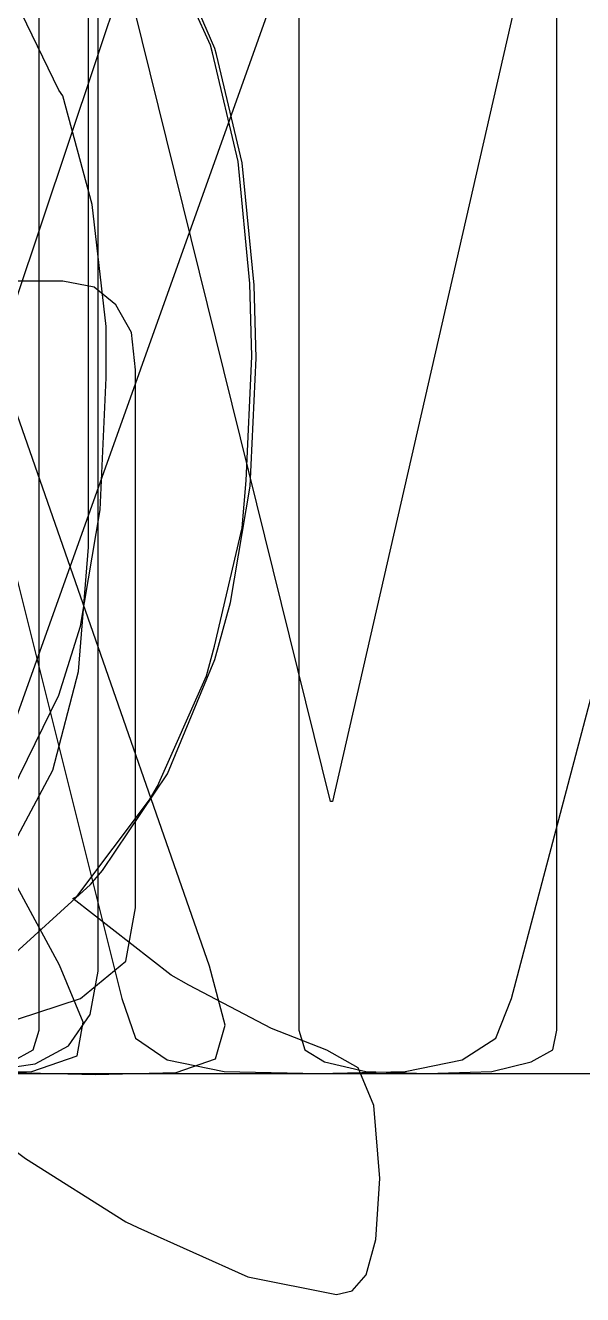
# Model space of a CAD drawing. Extents: x -0.4 to 30, y -2.3 to 10.5.
# Drawn here: x 6.12 to 9.41, y -1.3 to 6.18 of the extents above; entities that cross this region are included whole.
import ezdxf

# ---------------------------------------------------------------- set-up
doc = ezdxf.new("R2010")
doc.units = 0
for name, color, linetype in [('A', 7, 'CONTINUOUS'), ('D', 7, 'CONTINUOUS'), ('G', 7, 'CONTINUOUS'), ('H', 7, 'CONTINUOUS'), ('LETTERS', 1, 'CONTINUOUS'), ('M', 7, 'CONTINUOUS'), ('N', 7, 'CONTINUOUS'), ('O', 7, 'CONTINUOUS'), ('Q', 7, 'CONTINUOUS'), ('U', 7, 'CONTINUOUS'), ('V', 7, 'CONTINUOUS'), ('W', 7, 'CONTINUOUS'), ('X', 7, 'CONTINUOUS')]:
    doc.layers.add(name, color=color, linetype=linetype)

msp = doc.modelspace()

# ---------------------------------------------------------------- linework, layer by layer
at = {"layer": 'A'}
msp.add_lwpolyline([(2.5273, 7.7074), (0.0763, 0.645), (-0.0166, 0.2965), (0.0299, 0.099), (0.2506, 0.0061), (0.692, -0.0055), (1.1217, 0.0061), (1.3773, 0.0526), (1.5051, 0.1455), (1.5632, 0.2849), (2.0626, 1.8414), (5.0595, 1.8414), (5.5939, 0.2384), (5.652, 0.1106), (5.7797, 0.0409), (6.0469, 0.0061), (6.5348, -0.0055), (7.011, 0.0061), (7.2433, 0.0874), (7.3014, 0.2849), (7.2085, 0.6334), (4.7459, 7.6842)], dxfattribs=at)
at = {"layer": 'D'}
msp.add_lwpolyline([(0, 7.4461), (0, 0.5114), (0.1394, 0.1281), (0.4763, 0.0003), (2.3696, 0.0003), (2.8459, 0.0119), (3.5661, 0.0932), (4.1933, 0.2326), (4.2863, 0.2558), (4.9368, 0.5462), (5.4943, 0.9528), (5.5756, 1.0341), (5.9938, 1.5684), (6.3191, 2.2305), (6.4468, 2.6371), (6.563, 3.3224), (6.5978, 4.1007), (6.5978, 4.4027), (6.5165, 5.1229), (6.3423, 5.7618), (6.3191, 5.7966), (6.0054, 6.4471)], dxfattribs=at)
at = {"layer": 'G'}
msp.add_lwpolyline([(5.9473, 0.2792), (6.4468, 0.4418), (6.714, 0.6625), (6.7721, 0.9761), (6.7721, 4.1473), (6.7488, 4.368), (6.6559, 4.5306), (6.5281, 4.6351), (6.3423, 4.67), (3.659, 4.67)], dxfattribs=at)
at = {"layer": 'H'}
msp.add_lwpolyline([(0, 7.7713), (0, 0.2558), (0.0465, 0.1397), (0.1742, 0.07), (0.4298, 0.0119), (0.8131, 0.0003), (1.2081, 0.0119), (1.452, 0.07), (1.5798, 0.1397), (1.6146, 0.2558), (1.6146, 3.4734), (4.5883, 3.4734), (4.5883, 0.2558), (4.6347, 0.1397), (4.7625, 0.07), (5.0065, 0.0119), (5.4014, 0.0003), (5.7963, 0.0119), (6.0403, 0.07), (6.168, 0.1397), (6.2029, 0.2558), (6.2029, 7.7713)], dxfattribs=at)
at = {"layer": 'LETTERS', "color": 1, "linetype": 'BYBLOCK'}
msp.add_line((0, 0), (30, 0), dxfattribs=at)
at = {"layer": 'M'}
for points in [[(7.7362, 6.7375), (7.7362, 0.2558), (7.771, 0.1397), (7.8872, 0.07), (8.1311, 0.0119), (8.4912, 0.0003), (8.8745, 0.0119), (9.1069, 0.07), (9.2346, 0.1397), (9.2579, 0.2558), (9.2579, 7.3531)], [(1.5333, 6.7375), (3.7636, 0.2674), (3.8332, 0.1397), (3.9959, 0.07), (4.2282, 0.0119), (4.5883, 0.0003), (4.9484, 0.0119), (5.1923, 0.0467), (5.3317, 0.1281), (5.413, 0.2674), (7.7246, 6.7375)]]:
    msp.add_lwpolyline(points, dxfattribs=at)
at = {"layer": 'N'}
msp.add_lwpolyline([(1.4171, 6.2148), (1.452, 6.1335), (1.7424, 5.4714), (1.7772, 5.3901), (2.0909, 4.7512), (4.0656, 1.0341), (4.3443, 0.5346), (4.5999, 0.221), (4.8903, 0.07), (5.262, 0.0235), (5.9473, 0.0235), (6.1797, 0.0584), (6.3771, 0.1629), (6.5049, 0.3488), (6.5514, 0.6043), (6.5514, 7.7597)], dxfattribs=at)
at = {"layer": 'O'}
msp.add_lwpolyline([(5.9959, 0.6508), (6.507, 1.1154), (6.5767, 1.1967), (6.96, 1.7659), (7.2388, 2.4396), (7.3317, 2.7765), (7.4479, 3.4618), (7.4827, 4.2169), (7.4711, 4.6466), (7.4014, 5.3668), (7.2504, 6.0057), (7.2388, 6.0406), (6.9484, 6.7143)], dxfattribs=at)
at = {"layer": 'Q'}
msp.add_lwpolyline([(5.9485, -0.3733), (6.1227, -0.5011), (6.7151, -0.8728), (6.7848, -0.9077), (7.4353, -1.1981), (7.958, -1.3026), (8.051, -1.2794), (8.1323, -1.1865), (8.1904, -0.9774), (8.2136, -0.6173), (8.1787, -0.1875), (8.0858, 0.0332), (7.9, 0.1378), (7.5747, 0.2655), (7.0868, 0.5211), (6.9823, 0.5792), (6.4015, 1.0322), (6.4247, 1.0438), (6.8545, 1.613), (6.901, 1.6943), (7.1914, 2.3448), (7.2378, 2.519), (7.4005, 3.216), (7.4237, 3.4948), (7.4586, 4.2266), (7.4469, 4.6563), (7.3772, 5.3765), (7.2262, 6.0154), (7.2146, 6.0619), (6.9126, 6.724)], dxfattribs=at)
at = {"layer": 'U'}
msp.add_lwpolyline([(0, 7.8759), (0, 3.032), (0.0465, 2.3583), (0.2207, 1.7078), (0.4182, 1.2896), (0.848, 0.7553), (1.1964, 0.4882), (1.8585, 0.1861), (2.4626, 0.0467), (3.206, 0.0003), (3.2176, 0.0003), (3.961, 0.0467), (4.6115, 0.2094), (5.0878, 0.4185), (5.6453, 0.8134), (5.9473, 1.1619), (6.2842, 1.7891), (6.4352, 2.3699), (6.4933, 3.1017), (6.4933, 7.8759)], dxfattribs=at)
at = {"layer": 'V'}
msp.add_lwpolyline([(0.0526, 7.388), (2.4222, 0.3371), (2.4803, 0.2094), (2.55, 0.1164), (2.6894, 0.0584), (2.8753, 0.0119), (3.1773, 0.0003), (3.5954, 0.0003), (4.0949, 0.0119), (4.3969, 0.0584), (4.5596, 0.1513), (4.6409, 0.3139), (7.0105, 7.3764)], dxfattribs=at)
at = {"layer": 'W'}
for points in [[(9.3273, 7.6787), (7.9334, 1.6036), (7.9218, 1.6036), (6.4233, 7.6554)], [(0.0927, 7.3883), (1.8931, 0.442), (1.9861, 0.2097), (2.1719, 0.0819), (2.5088, 0.0122), (3.0663, 0.0006), (3.6239, 0.0122), (3.9492, 0.0819), (4.1118, 0.2213), (4.2047, 0.442), (5.4011, 5.4949), (5.4244, 5.4949), (6.6905, 0.442), (6.7718, 0.2097), (6.9577, 0.0819), (7.2945, 0.0122), (7.8521, 0.0006), (8.3632, 0.0122), (8.7001, 0.0819), (8.8975, 0.2097), (8.9905, 0.442), (10.8258, 7.3767)]]:
    msp.add_lwpolyline(points, dxfattribs=at)
at = {"layer": 'X'}
msp.add_lwpolyline([(0.3173, 7.388), (2.0829, 4.1239), (0.1779, 0.6392), (0.0269, 0.3023), (0.0501, 0.1048), (0.294, 0.0119), (0.7819, 0.0003), (1.2349, 0.0119), (1.4905, 0.0584), (1.6299, 0.1281), (1.7112, 0.2442), (3.198, 3.125), (4.6849, 0.2442), (4.7662, 0.1281), (4.9056, 0.0584), (5.1611, 0.0119), (5.6141, 0.0003), (6.1601, 0.0119), (6.4272, 0.1048), (6.4621, 0.3023), (6.3227, 0.6392), (4.4293, 4.1355), (6.2065, 7.388)], dxfattribs=at)

doc.saveas('drawing.dxf')
